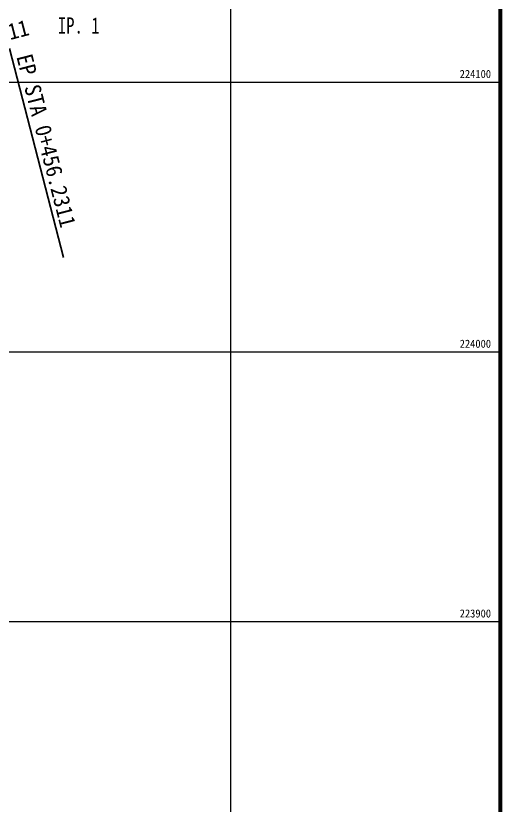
# Model space of a CAD drawing. Header units: metres. Extents: x 219215 to 220758, y 221330 to 222332.
# Drawn here: x 219836 to 220016.4, y 221635.5 to 221928.2 of the extents above; entities that cross this region are included whole.
import ezdxf

# ---------------------------------------------------------------- set-up
doc = ezdxf.new("R2010")
doc.units = ezdxf.units.M
for name, color, linetype in [('CA-ALGN-SUBL', 1, 'Continuous'), ('CA-ALGN-SUBT', 2, 'Continuous'), ('CA-ALGN-TEXT', 3, 'Continuous'), ('CV-GRID-LINE', 1, 'Continuous'), ('CV-GRID-TEXT', 4, 'Continuous'), ('CZ-LIN1', 7, 'Continuous')]:
    doc.layers.add(name, color=color, linetype=linetype)
doc.styles.add('Han_Romanstyle', font='DotumChe.ttf')

msp = doc.modelspace()

# ---------------------------------------------------------------- linework, layer by layer
at = {"layer": 'CA-ALGN-SUBL'}
msp.add_line((219833.62, 221916.04), (219853.62, 221838.58), dxfattribs=at)
at = {"layer": 'CV-GRID-LINE', "lineweight": 0}
for p, q in [((219915.69, 222203.63), (219915.69, 221503.63)), ((220015.69, 222203.63), (220015.69, 221503.63)), ((219215.69, 221903.63), (220015.69, 221903.63)), ((219215.69, 221803.63), (220015.69, 221803.63)), ((219215.69, 221703.63), (220015.69, 221703.63))]:
    msp.add_line(p, q, dxfattribs=at)
at = {"layer": 'CZ-LIN1', "const_width": 1.5}
msp.add_lwpolyline([(219215.69, 222203.63), (220015.69, 222203.63), (220015.69, 221503.63), (219215.69, 221503.63)], close=True, dxfattribs=at)

# ---------------------------------------------------------------- texts
at = {"layer": 'CA-ALGN-SUBT', "style": 'Han_Romanstyle'}
msp.add_text('EP STA 0+456.2311', height=6, rotation=284.4808, dxfattribs=at).set_placement((219836.16, 221913.06))
at = {"layer": 'CA-ALGN-TEXT', "style": 'Han_Romanstyle', "width": 0.8}
msp.add_text('IP. 1', height=6, dxfattribs=at).set_placement((219851.56, 221921.61))
at = {"layer": 'CA-ALGN-TEXT', "style": 'Han_Romanstyle'}
msp.add_text('0+456.2311', height=6, rotation=14.4808, dxfattribs=at).set_placement((219803.82, 221911.44))
at = {"layer": 'CV-GRID-TEXT', "lineweight": 0, "style": 'Han_Romanstyle'}
for s, p in [('224100', (220000.66, 221905.13)), ('224000', (220000.66, 221805.13)), ('223900', (220000.66, 221705.13))]:
    msp.add_text(s, height=3, dxfattribs=at).set_placement(p)

doc.saveas('drawing.dxf')
